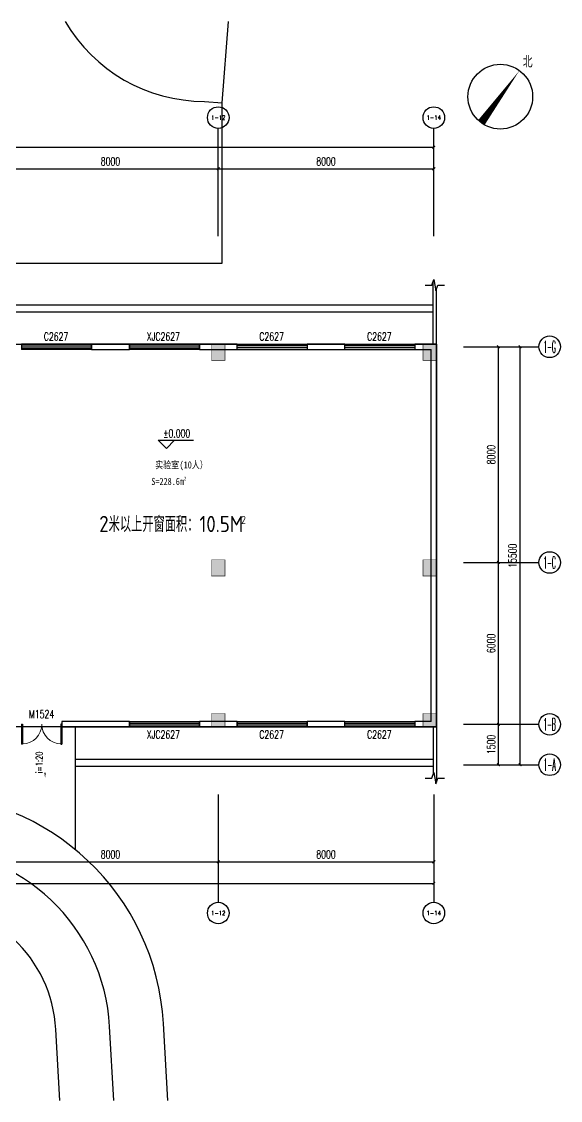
# Model space of a CAD drawing. Extents: x -6243262 to 3079315, y -2914302 to 172723.
# Drawn here: x -6212530 to -6192530, y -693197 to -653188 of the extents above; entities that cross this region are included whole.
import ezdxf
from ezdxf.enums import TextEntityAlignment as Align

# ---------------------------------------------------------------- set-up
doc = ezdxf.new("R2010")
doc.units = 0
doc.header["$LTSCALE"] = 1000
for name, color, linetype in [('0-柱网', 2, 'Continuous'), ('AXIS_TEXT', 7, 'Continuous'), ('WINDOW_TEXT', 7, 'Continuous')]:
    doc.layers.add(name, color=color, linetype=linetype)
doc.styles.add('-宋体', font='', dxfattribs={"width": 0.8})
doc.styles.add('_TCH_AXIS', font='COMPLEX', dxfattribs={"bigfont": 'GBCBIG'})
doc.styles.add('_TCH_DIM', font='SIMPLEX', dxfattribs={"bigfont": 'GBCBIG'})
doc.styles.add('_TCH_DIM_T3', font='SIMPLEX', dxfattribs={"width": 0.705882, "bigfont": 'GBCBIG'})
doc.styles.add('_TCH_WINDOW', font='SIMPLEX', dxfattribs={"height": 3.5, "bigfont": 'GBCBIG'})
doc.styles.add('COMPLEX', font='COMPLEX')
doc.styles.get("Standard").update_dxf_attribs({"font": 'gbenor.shx', "bigfont": 'gbcbig.shx'})
doc.styles.add('宋体', font='', dxfattribs={"width": 0.7})
doc.styles.get('-宋体').set_extended_font_data('SimSun')
doc.styles.get('宋体').set_extended_font_data('SimSun')
doc.dimstyles.new('_TCH_ARCH&&100', dxfattribs={"dimtxt": 297.5, "dimasz": 100, "dimexe": 250, "dimexo": 300, "dimgap": 126.25, "dimtad": 1, "dimdec": 0, "dimzin": 0, "dimdsep": 46, "dimtxsty": '_TCH_DIM_T3', "dimblk": 'ARCHTICK', "dimcen": 0.09, "dimclrt": 7, "dimazin": 2, "dimtfac": 1, "dimtdec": 0, "dimtix": 1, "dimtmove": 2, "dimatfit": 3, "dimfxl": 0, "dimtolj": 1, "dimtzin": 0, "dimarcsym": 0})

# ---------------------------------------------------------------- blocks, each defined once
blk = doc.blocks.new('1#柱网')
at = {"layer": '0-柱网'}
for points in [[(494005, 93967), (494005, 93367), (494505, 93367), (494505, 93967)], [(501855, 93967), (501855, 93367), (502355, 93367), (502355, 93967)], [(509855, 93967), (509855, 93367), (510355, 93367), (510355, 93967)], [(517855, 93967), (517855, 93367), (518355, 93367), (518355, 93967)], [(525855, 93967), (525855, 93367), (526355, 93367), (526355, 93967)], [(533705, 93967), (533705, 93367), (534205, 93367), (534205, 93967)], [(494005, 85967), (494005, 85367), (494505, 85367), (494505, 85967)], [(501855, 85967), (501855, 85367), (502355, 85367), (502355, 85967)], [(509855, 85967), (509855, 85367), (510355, 85367), (510355, 85967)], [(517855, 85967), (517855, 85367), (518355, 85367), (518355, 85967)], [(525855, 85967), (525855, 85367), (526355, 85367), (526355, 85967)], [(533705, 85967), (533705, 85367), (534205, 85367), (534205, 85967)], [(494005, 80267), (494005, 79767), (494405, 79767), (494405, 80267)], [(497005, 80267), (497005, 79767), (497505, 79767), (497505, 80267)], [(501855, 80267), (501855, 79767), (502355, 79767), (502355, 80267)], [(509855, 80267), (509855, 79767), (510355, 79767), (510355, 80267)], [(514705, 80267), (514705, 79767), (515205, 79767), (515205, 80267)], [(518005, 80267), (518005, 79767), (518505, 79767), (518505, 80267)], [(525855, 80267), (525855, 79767), (526355, 79767), (526355, 80267)], [(533705, 80267), (533705, 79767), (534205, 79767), (534205, 80267)]]:
    blk.add_hatch(color=0, dxfattribs=at).paths.add_polyline_path(points)
at = {"layer": '0-柱网', "color": 0, "const_width": 20}
for points in [[(494005, 93967), (494005, 93367), (494505, 93367), (494505, 93967), (494005, 93967)], [(501855, 93967), (501855, 93367), (502355, 93367), (502355, 93967), (501855, 93967)], [(509855, 93967), (509855, 93367), (510355, 93367), (510355, 93967), (509855, 93967)], [(517855, 93967), (517855, 93367), (518355, 93367), (518355, 93967), (517855, 93967)], [(525855, 93967), (525855, 93367), (526355, 93367), (526355, 93967), (525855, 93967)], [(533705, 93967), (533705, 93367), (534205, 93367), (534205, 93967), (533705, 93967)], [(494005, 85967), (494005, 85367), (494505, 85367), (494505, 85967), (494005, 85967)], [(501855, 85967), (501855, 85367), (502355, 85367), (502355, 85967), (501855, 85967)], [(509855, 85967), (509855, 85367), (510355, 85367), (510355, 85967), (509855, 85967)], [(517855, 85967), (517855, 85367), (518355, 85367), (518355, 85967), (517855, 85967)], [(525855, 85967), (525855, 85367), (526355, 85367), (526355, 85967), (525855, 85967)], [(533705, 85967), (533705, 85367), (534205, 85367), (534205, 85967), (533705, 85967)], [(494005, 80267), (494005, 79767), (494405, 79767), (494405, 80267), (494005, 80267)], [(497005, 80267), (497005, 79767), (497505, 79767), (497505, 80267), (497005, 80267)], [(501855, 80267), (501855, 79767), (502355, 79767), (502355, 80267), (501855, 80267)], [(509855, 80267), (509855, 79767), (510355, 79767), (510355, 80267), (509855, 80267)], [(514705, 80267), (514705, 79767), (515205, 79767), (515205, 80267), (514705, 80267)], [(518005, 80267), (518005, 79767), (518505, 79767), (518505, 80267), (518005, 80267)], [(525855, 80267), (525855, 79767), (526355, 79767), (526355, 80267), (525855, 80267)], [(533705, 80267), (533705, 79767), (534205, 79767), (534205, 80267), (533705, 80267)]]:
    blk.add_lwpolyline(points, dxfattribs=at)
blk = doc.blocks.new('_AXISO')
at = {"color": 0}
blk.add_circle((0, 0), 0.5, dxfattribs=at)
at = {"layer": 'AXIS_TEXT', "color": 0, "style": 'COMPLEX', "width": 1.041667}
blk.add_attdef('A', text='', height=0.56, dxfattribs=at).set_placement((-0.25, -0.28), (0.25, -0.28), align=Align.FIT)
blk = doc.blocks.new('_ArchTick')
at = {"color": 0, "linetype": 'ByBlock', "const_width": 0.4}
blk.add_lwpolyline([(-0.5, -0.5), (0.5, 0.5)], dxfattribs=at)
blk = doc.blocks.new('*D1731')
at = {"color": 0, "lineweight": -2, "transparency": 16777216}
for p, q in [((-6195830, -679248), (-6194580, -679248)), ((-6194830, -680748), (-6194830, -679248)), ((-6195830, -680748), (-6194580, -680748))]:
    blk.add_line(p, q, dxfattribs=at)
at = {"layer": 'Defpoints', "color": 0, "transparency": 16777216}
for p in [(-6196130, -679248), (-6194830, -679248), (-6196130, -680748)]:
    blk.add_point(p, dxfattribs=at)
at = {"color": 0, "lineweight": -2, "transparency": 16777216, "xscale": 100, "yscale": 100, "zscale": 100}
for p, rotation in [((-6194830, -679248), 90), ((-6194830, -680748), 270)]:
    blk.add_blockref('_ArchTick', p, dxfattribs=dict(at, rotation=rotation))
at = {"color": 7, "transparency": 16777216, "insert": (-6195105, -679998), "char_height": 297.5, "attachment_point": 5, "rotation": 90, "style": '_TCH_DIM_T3'}
blk.add_mtext('\\A1;1500', dxfattribs=at)
blk = doc.blocks.new('*D1732')
at = {"color": 0, "lineweight": -2, "transparency": 16777216}
for p, q in [((-6195830, -673248), (-6194580, -673248)), ((-6194830, -679248), (-6194830, -673248)), ((-6195830, -679248), (-6194580, -679248))]:
    blk.add_line(p, q, dxfattribs=at)
at = {"layer": 'Defpoints', "color": 0, "transparency": 16777216}
for p in [(-6196130, -673248), (-6194830, -673248), (-6196130, -679248)]:
    blk.add_point(p, dxfattribs=at)
at = {"color": 0, "lineweight": -2, "transparency": 16777216, "xscale": 100, "yscale": 100, "zscale": 100}
for p, rotation in [((-6194830, -673248), 90), ((-6194830, -679248), 270)]:
    blk.add_blockref('_ArchTick', p, dxfattribs=dict(at, rotation=rotation))
at = {"color": 7, "transparency": 16777216, "insert": (-6195105, -676248), "char_height": 297.5, "attachment_point": 5, "rotation": 90, "style": '_TCH_DIM_T3'}
blk.add_mtext('\\A1;6000', dxfattribs=at)
blk = doc.blocks.new('*D1733')
at = {"color": 0, "lineweight": -2, "transparency": 16777216}
for p, q in [((-6195830, -665248), (-6194580, -665248)), ((-6194830, -673248), (-6194830, -665248)), ((-6195830, -673248), (-6194580, -673248))]:
    blk.add_line(p, q, dxfattribs=at)
at = {"layer": 'Defpoints', "color": 0, "transparency": 16777216}
for p in [(-6196130, -665248), (-6194830, -665248), (-6196130, -673248)]:
    blk.add_point(p, dxfattribs=at)
at = {"color": 0, "lineweight": -2, "transparency": 16777216, "xscale": 100, "yscale": 100, "zscale": 100}
for p, rotation in [((-6194830, -665248), 90), ((-6194830, -673248), 270)]:
    blk.add_blockref('_ArchTick', p, dxfattribs=dict(at, rotation=rotation))
at = {"color": 7, "transparency": 16777216, "insert": (-6195105, -669248), "char_height": 297.5, "attachment_point": 5, "rotation": 90, "style": '_TCH_DIM_T3'}
blk.add_mtext('\\A1;8000', dxfattribs=at)
blk = doc.blocks.new('*D1734')
at = {"color": 0, "lineweight": -2, "transparency": 16777216}
for p, q in [((-6195830, -665248), (-6193780, -665248)), ((-6194030, -680748), (-6194030, -665248)), ((-6195830, -680748), (-6193780, -680748))]:
    blk.add_line(p, q, dxfattribs=at)
at = {"layer": 'Defpoints', "color": 0, "transparency": 16777216}
for p in [(-6196130, -665248), (-6194030, -665248), (-6196130, -680748)]:
    blk.add_point(p, dxfattribs=at)
at = {"color": 0, "lineweight": -2, "transparency": 16777216, "xscale": 100, "yscale": 100, "zscale": 100}
for p, rotation in [((-6194030, -665248), 90), ((-6194030, -680748), 270)]:
    blk.add_blockref('_ArchTick', p, dxfattribs=dict(at, rotation=rotation))
at = {"color": 7, "transparency": 16777216, "insert": (-6194305, -672998), "char_height": 297.5, "attachment_point": 5, "rotation": 90, "style": '_TCH_DIM_T3'}
blk.add_mtext('\\A1;15500', dxfattribs=at)
blk = doc.blocks.new('*D1735')
at = {"color": 0, "lineweight": -2, "transparency": 16777216}
for p, q in [((-6205230, -660848), (-6205230, -658398)), ((-6197230, -660848), (-6197230, -658398)), ((-6205230, -658648), (-6197230, -658648))]:
    blk.add_line(p, q, dxfattribs=at)
at = {"layer": 'Defpoints', "color": 0, "transparency": 16777216}
for p in [(-6197230, -658648), (-6205230, -661148), (-6197230, -661148)]:
    blk.add_point(p, dxfattribs=at)
at = {"color": 0, "lineweight": -2, "transparency": 16777216, "xscale": 100, "yscale": 100, "zscale": 100, "rotation": 180}
blk.add_blockref('_ArchTick', (-6205230, -658648), dxfattribs=at)
at = {"color": 0, "lineweight": -2, "transparency": 16777216, "xscale": 100, "yscale": 100, "zscale": 100}
blk.add_blockref('_ArchTick', (-6197230, -658648), dxfattribs=at)
at = {"color": 7, "transparency": 16777216, "insert": (-6201230, -658373), "char_height": 297.5, "attachment_point": 5, "style": '_TCH_DIM_T3'}
blk.add_mtext('\\A1;8000', dxfattribs=at)
blk = doc.blocks.new('*D1736')
at = {"color": 0, "lineweight": -2, "transparency": 16777216}
for p, q in [((-6213230, -660848), (-6213230, -658398)), ((-6205230, -660848), (-6205230, -658398)), ((-6213230, -658648), (-6205230, -658648))]:
    blk.add_line(p, q, dxfattribs=at)
at = {"layer": 'Defpoints', "color": 0, "transparency": 16777216}
for p in [(-6205230, -658648), (-6213230, -661148), (-6205230, -661148)]:
    blk.add_point(p, dxfattribs=at)
at = {"color": 0, "lineweight": -2, "transparency": 16777216, "xscale": 100, "yscale": 100, "zscale": 100, "rotation": 180}
blk.add_blockref('_ArchTick', (-6213230, -658648), dxfattribs=at)
at = {"color": 0, "lineweight": -2, "transparency": 16777216, "xscale": 100, "yscale": 100, "zscale": 100}
blk.add_blockref('_ArchTick', (-6205230, -658648), dxfattribs=at)
at = {"color": 7, "transparency": 16777216, "insert": (-6209230, -658373), "char_height": 297.5, "attachment_point": 5, "style": '_TCH_DIM_T3'}
blk.add_mtext('\\A1;8000', dxfattribs=at)
blk = doc.blocks.new('*D1742')
at = {"color": 0, "lineweight": -2, "transparency": 16777216}
for p, q in [((-6237230, -660848), (-6237230, -657598)), ((-6197230, -660848), (-6197230, -657598)), ((-6237230, -657848), (-6197230, -657848))]:
    blk.add_line(p, q, dxfattribs=at)
at = {"layer": 'Defpoints', "color": 0, "transparency": 16777216}
for p in [(-6197230, -657848), (-6237230, -661148), (-6197230, -661148)]:
    blk.add_point(p, dxfattribs=at)
at = {"color": 0, "lineweight": -2, "transparency": 16777216, "xscale": 100, "yscale": 100, "zscale": 100, "rotation": 180}
blk.add_blockref('_ArchTick', (-6237230, -657848), dxfattribs=at)
at = {"color": 0, "lineweight": -2, "transparency": 16777216, "xscale": 100, "yscale": 100, "zscale": 100}
blk.add_blockref('_ArchTick', (-6197230, -657848), dxfattribs=at)
at = {"color": 7, "transparency": 16777216, "insert": (-6217230, -657573), "char_height": 297.5, "attachment_point": 5, "style": '_TCH_DIM_T3'}
blk.add_mtext('\\A1;40000', dxfattribs=at)
blk = doc.blocks.new('*D1743')
at = {"color": 0, "lineweight": -2, "transparency": 16777216}
for p, q in [((-6205230, -682148), (-6205230, -684598)), ((-6197230, -682148), (-6197230, -684598)), ((-6205230, -684348), (-6197230, -684348))]:
    blk.add_line(p, q, dxfattribs=at)
at = {"layer": 'Defpoints', "color": 0, "transparency": 16777216}
for p in [(-6205230, -681848), (-6197230, -681848), (-6197230, -684348)]:
    blk.add_point(p, dxfattribs=at)
at = {"color": 0, "lineweight": -2, "transparency": 16777216, "xscale": 100, "yscale": 100, "zscale": 100, "rotation": 180}
blk.add_blockref('_ArchTick', (-6205230, -684348), dxfattribs=at)
at = {"color": 0, "lineweight": -2, "transparency": 16777216, "xscale": 100, "yscale": 100, "zscale": 100}
blk.add_blockref('_ArchTick', (-6197230, -684348), dxfattribs=at)
at = {"color": 7, "transparency": 16777216, "insert": (-6201230, -684073), "char_height": 297.5, "attachment_point": 5, "style": '_TCH_DIM_T3'}
blk.add_mtext('\\A1;8000', dxfattribs=at)
blk = doc.blocks.new('*D1744')
at = {"color": 0, "lineweight": -2, "transparency": 16777216}
for p, q in [((-6213230, -682148), (-6213230, -684598)), ((-6205230, -682148), (-6205230, -684598)), ((-6213230, -684348), (-6205230, -684348))]:
    blk.add_line(p, q, dxfattribs=at)
at = {"layer": 'Defpoints', "color": 0, "transparency": 16777216}
for p in [(-6213230, -681848), (-6205230, -681848), (-6205230, -684348)]:
    blk.add_point(p, dxfattribs=at)
at = {"color": 0, "lineweight": -2, "transparency": 16777216, "xscale": 100, "yscale": 100, "zscale": 100, "rotation": 180}
blk.add_blockref('_ArchTick', (-6213230, -684348), dxfattribs=at)
at = {"color": 0, "lineweight": -2, "transparency": 16777216, "xscale": 100, "yscale": 100, "zscale": 100}
blk.add_blockref('_ArchTick', (-6205230, -684348), dxfattribs=at)
at = {"color": 7, "transparency": 16777216, "insert": (-6209230, -684073), "char_height": 297.5, "attachment_point": 5, "style": '_TCH_DIM_T3'}
blk.add_mtext('\\A1;8000', dxfattribs=at)
blk = doc.blocks.new('*D1751')
at = {"color": 0, "lineweight": -2, "transparency": 16777216}
for p, q in [((-6237230, -682148), (-6237230, -685398)), ((-6197230, -682148), (-6197230, -685398)), ((-6237230, -685148), (-6197230, -685148))]:
    blk.add_line(p, q, dxfattribs=at)
at = {"layer": 'Defpoints', "color": 0, "transparency": 16777216}
for p in [(-6237230, -681848), (-6197230, -681848), (-6197230, -685148)]:
    blk.add_point(p, dxfattribs=at)
at = {"color": 0, "lineweight": -2, "transparency": 16777216, "xscale": 100, "yscale": 100, "zscale": 100, "rotation": 180}
blk.add_blockref('_ArchTick', (-6237230, -685148), dxfattribs=at)
at = {"color": 0, "lineweight": -2, "transparency": 16777216, "xscale": 100, "yscale": 100, "zscale": 100}
blk.add_blockref('_ArchTick', (-6197230, -685148), dxfattribs=at)
at = {"color": 7, "transparency": 16777216, "insert": (-6217230, -684873), "char_height": 297.5, "attachment_point": 5, "style": '_TCH_DIM_T3'}
blk.add_mtext('\\A1;40000', dxfattribs=at)
blk = doc.blocks.new('$WINLIB2D$00000001')
at = {"color": 0}
for points in [[(-0.5, 0.5), (-0.5, -0.5)], [(-0.5, 0.5), (0.5, 0.5)], [(0.5, -0.5), (0.5, 0.5)], [(0.5, 0.167), (-0.5, 0.167)], [(0.5, -0.167), (-0.5, -0.167)], [(-0.5, -0.5), (0.5, -0.5)]]:
    blk.add_lwpolyline(points, dxfattribs=at)
blk = doc.blocks.new('$DorLib2D$00000002')
at = {"color": 0}
for p, q in [((-0.5, 0), (-0.5, 0.4875)), ((-0.475, 0.4875), (-0.5, 0.4875)), ((-0.475, 0), (-0.475, 0.4875)), ((0.475, 0), (0.475, 0.4875)), ((0.475, 0.4875), (0.5, 0.4875)), ((0.5, 0), (0.5, 0.4875)), ((-0.5, 0), (-0.475, 0)), ((0.5, 0), (0.475, 0))]:
    blk.add_line(p, q, dxfattribs=at)
at = {"color": 0, "lineweight": 13}
for centre, start, end in [((-0.4875, 0), 0, 88.53072), ((0.4875, 0), 91.46928, 180)]:
    blk.add_arc(centre, 0.4875, start, end, dxfattribs=at)

msp = doc.modelspace()

# ---------------------------------------------------------------- linework, layer by layer
at = {"color": 8}
for p, q in [((-6205229.6, -661148.1), (-6205229.6, -657148.1)), ((-6197229.6, -661148.1), (-6197229.6, -657148.1)), ((-6208529.6, -665148.1), (-6209929.6, -665148.1)), ((-6209929.6, -665148.1), (-6209929.6, -665348.1)), ((-6208529.6, -665348.1), (-6208529.6, -665148.1)), ((-6204529.6, -665148.1), (-6205929.6, -665148.1)), ((-6205929.6, -665148.1), (-6205929.6, -665348.1)), ((-6204529.6, -665348.1), (-6204529.6, -665148.1)), ((-6200529.6, -665148.1), (-6201929.6, -665148.1)), ((-6201929.6, -665148.1), (-6201929.6, -665348.1)), ((-6200529.6, -665348.1), (-6200529.6, -665148.1)), ((-6197129.6, -665148.1), (-6197929.6, -665148.1)), ((-6197929.6, -665148.1), (-6197929.6, -665348.1)), ((-6197129.6, -679348.1), (-6197129.6, -665148.1)), ((-6196129.6, -665248.1), (-6193329.6, -665248.1)), ((-6209929.6, -665348.1), (-6208529.6, -665348.1)), ((-6205929.6, -665348.1), (-6204529.6, -665348.1)), ((-6201929.6, -665348.1), (-6200529.6, -665348.1)), ((-6197929.6, -665348.1), (-6197329.6, -665348.1)), ((-6197329.6, -679148.1), (-6197329.6, -665348.1)), ((-6207155.4, -669014.9), (-6207455.4, -668714.9)), ((-6207455.4, -668714.9), (-6206145.6, -668714.9)), ((-6207155.4, -669014.9), (-6206855.4, -668714.9)), ((-6196129.6, -673248.1), (-6193329.6, -673248.1)), ((-6208529.6, -679148.1), (-6211029.6, -679148.1)), ((-6211029.6, -679148.1), (-6211029.6, -679348.1)), ((-6208529.6, -679348.1), (-6208529.6, -679148.1)), ((-6204529.6, -679148.1), (-6205929.6, -679148.1)), ((-6205929.6, -679148.1), (-6205929.6, -679348.1)), ((-6204529.6, -679348.1), (-6204529.6, -679148.1)), ((-6200529.6, -679148.1), (-6201929.6, -679148.1)), ((-6201929.6, -679148.1), (-6201929.6, -679348.1)), ((-6200529.6, -679348.1), (-6200529.6, -679148.1)), ((-6197329.6, -679148.1), (-6197929.6, -679148.1)), ((-6197929.6, -679148.1), (-6197929.6, -679348.1)), ((-6196129.6, -679248.1), (-6193329.6, -679248.1)), ((-6211029.6, -679348.1), (-6212529.6, -679348.1)), ((-6211029.6, -679348.1), (-6208529.6, -679348.1)), ((-6210529.6, -683899.7), (-6210529.6, -679348.1)), ((-6205929.6, -679348.1), (-6204529.6, -679348.1)), ((-6201929.6, -679348.1), (-6200529.6, -679348.1)), ((-6197929.6, -679348.1), (-6197129.6, -679348.1)), ((-6196129.6, -680748.1), (-6193329.6, -680748.1)), ((-6205229.6, -681848.1), (-6205229.6, -685848.1)), ((-6197229.6, -681848.1), (-6197229.6, -685848.1)), ((-6209107.1, -693197), (-6209260.7, -690456.5)), ((-6207104, -693197), (-6207263.8, -690344.6))]:
    msp.add_line(p, q, dxfattribs=at)
at = {"color": 8, "flags": 128}
for points in [[(-6210915.2, -653188.3, 0.265871), (-6205742.5, -656148.1), (-6205087.3, -656199), (-6204853.4, -653188.3)], [(-6243262.1, -665046, -0.2626626), (-6238126.2, -662148.1), (-6205083.3, -662148.1), (-6205083.3, -656148.1)], [(-6211110.3, -693197), (-6211257.6, -690568.4, 0.397913), (-6216249.7, -685848.1), (-6233068.6, -685848.1, 0.774175), (-6234038.7, -689597.1), (-6227548.3, -693197)]]:
    msp.add_lwpolyline(points, format="xyb", dxfattribs=at)
at = {"color": 8}
for points in [[(-6195470, -656941.5, 300, 0, 0), (-6194051.4, -655005.6, 0, 0, 0)], [(-6211657.1, -680215.6, 0, 0, 0), (-6211657.1, -681245.8, 0, 53.3, 0), (-6211657.1, -681045.8, 0, 0, 0)]]:
    msp.add_lwpolyline(points, format="xyseb", dxfattribs=at)
for points in [[(-6197549.6, -662962.1), (-6197302.1, -662962.1), (-6197225.6, -662752.1), (-6197151.6, -663172.1), (-6197077.1, -662962.1), (-6196829.6, -662962.1)], [(-6197249.6, -665148.1), (-6197249.6, -662817.8)], [(-6197129.6, -665148.1), (-6197129.6, -663110.1)], [(-6212979.6, -663688.1), (-6197249.6, -663688.1)], [(-6212979.6, -663948.1), (-6197249.6, -663948.1)], [(-6197249.6, -679348.1), (-6197249.6, -681103.4)], [(-6197129.6, -679348.1), (-6197129.6, -681395.6)], [(-6197249.6, -680548.1), (-6210529.6, -680548.1)], [(-6197249.6, -680808.1), (-6210529.6, -680808.1)], [(-6197549.6, -681247.7), (-6197302.1, -681247.7), (-6197225.6, -681037.7), (-6197151.6, -681457.7), (-6197077.1, -681247.7), (-6196829.6, -681247.7)]]:
    msp.add_lwpolyline(points, dxfattribs=at)
msp.add_lwpolyline([(-6213229.6, -665148.1), (-6197129.6, -665148.1), (-6197129.6, -679348.1), (-6213229.6, -679348.1)], close=True, dxfattribs=at)
msp.add_circle((-6194760.7, -655973.6), 1200, dxfattribs=at)
for radius in [9000, 7000]:
    msp.add_arc((-6216249.7, -690848.1), radius, 3.20699, 90, dxfattribs=at)

# ---------------------------------------------------------------- block references
ref = msp.add_blockref('_AXISO', (-6205229.6, -656748.1), dxfattribs=dict(at, xscale=800, yscale=800, zscale=800))
ref.add_attrib('A', '1-12', dxfattribs={"layer": 'AXIS_TEXT', "height": 160.91, "style": '_TCH_AXIS'}).set_placement((-6205497.8, -656828.5), (-6204961.4, -656828.5), align=Align.FIT)
ref = msp.add_blockref('_AXISO', (-6197229.6, -656748.1), dxfattribs=dict(at, xscale=800, yscale=800, zscale=800))
ref.add_attrib('A', '1-14', dxfattribs={"layer": 'AXIS_TEXT', "height": 156.8, "style": '_TCH_AXIS'}).set_placement((-6197498.4, -656826.5), (-6196960.8, -656826.5), align=Align.FIT)
ref = msp.add_blockref('$WINLIB2D$00000001', (-6211229.6, -665248.1), dxfattribs=dict(at, xscale=2600, yscale=200, zscale=200, rotation=180))
ref.add_attrib('A', 'C2627', (-6211704.6, -665016.9), dxfattribs={"layer": 'WINDOW_TEXT', "color": 8, "height": 297.5, "style": '_TCH_WINDOW', "width": 0.705882})
ref = msp.add_blockref('$WINLIB2D$00000001', (-6207229.6, -665248.1), dxfattribs=dict(at, xscale=2600, yscale=200, zscale=200, rotation=180))
ref.add_attrib('A', 'XJC2627', (-6207884.6, -665016.9), dxfattribs={"layer": 'WINDOW_TEXT', "color": 8, "height": 297.5, "style": '_TCH_WINDOW', "width": 0.705882})
ref = msp.add_blockref('$WINLIB2D$00000001', (-6203229.6, -665248.1), dxfattribs=dict(at, xscale=-2600, yscale=200, zscale=200, rotation=180))
ref.add_attrib('A', 'C2627', (-6203704.6, -665016.9), dxfattribs={"layer": 'WINDOW_TEXT', "color": 8, "height": 297.5, "style": '_TCH_WINDOW', "width": 0.705882})
ref = msp.add_blockref('$WINLIB2D$00000001', (-6199229.6, -665248.1), dxfattribs=dict(at, xscale=-2600, yscale=200, zscale=200, rotation=180))
ref.add_attrib('A', 'C2627', (-6199704.6, -665016.9), dxfattribs={"layer": 'WINDOW_TEXT', "color": 8, "height": 297.5, "style": '_TCH_WINDOW', "width": 0.705882})
ref = msp.add_blockref('_AXISO', (-6192929.6, -665248.1), dxfattribs=dict(at, xscale=800, yscale=800, zscale=800))
ref.add_attrib('A', '1-G', dxfattribs={"layer": 'AXIS_TEXT', "color": 8, "height": 452.55, "style": '_TCH_AXIS', "width": 0.355932}).set_placement((-6193155.8, -665474.4), (-6192703.3, -665474.4), align=Align.FIT)
msp.add_blockref('1#柱网', (-6731334.6, -759115.3), dxfattribs=at)
ref = msp.add_blockref('_AXISO', (-6192929.6, -673248.1), dxfattribs=dict(at, xscale=800, yscale=800, zscale=800))
ref.add_attrib('A', '1-C', dxfattribs={"layer": 'AXIS_TEXT', "color": 8, "height": 452.55, "style": '_TCH_AXIS', "width": 0.375}).set_placement((-6193155.8, -673474.4), (-6192703.3, -673474.4), align=Align.FIT)
ref = msp.add_blockref('$DorLib2D$00000002', (-6211779.6, -679248.1), dxfattribs=dict(at, xscale=-1500, yscale=1500, zscale=200, rotation=180))
ref.add_attrib('A', 'M1524', (-6212254.6, -679016.9), dxfattribs={"layer": 'WINDOW_TEXT', "color": 8, "height": 297.5, "style": '_TCH_WINDOW', "width": 0.705882})
ref = msp.add_blockref('_AXISO', (-6192929.6, -679248.1), dxfattribs=dict(at, xscale=800, yscale=800, zscale=800))
ref.add_attrib('A', '1-B', dxfattribs={"layer": 'AXIS_TEXT', "color": 8, "height": 452.55, "style": '_TCH_AXIS', "width": 0.362069}).set_placement((-6193155.8, -679474.4), (-6192703.3, -679474.4), align=Align.FIT)
ref = msp.add_blockref('$WINLIB2D$00000001', (-6207229.6, -679248.1), dxfattribs=dict(at, xscale=-2600, yscale=-200, zscale=200, rotation=180))
ref.add_attrib('A', 'XJC2627', (-6207884.6, -679776.7), dxfattribs={"layer": 'WINDOW_TEXT', "color": 8, "height": 297.5, "style": '_TCH_WINDOW', "width": 0.705882})
ref = msp.add_blockref('$WINLIB2D$00000001', (-6203229.6, -679248.1), dxfattribs=dict(at, xscale=-2600, yscale=-200, zscale=200, rotation=180))
ref.add_attrib('A', 'C2627', (-6203704.6, -679776.7), dxfattribs={"layer": 'WINDOW_TEXT', "color": 8, "height": 297.5, "style": '_TCH_WINDOW', "width": 0.705882})
ref = msp.add_blockref('$WINLIB2D$00000001', (-6199229.6, -679248.1), dxfattribs=dict(at, xscale=-2600, yscale=200, zscale=200, rotation=180))
ref.add_attrib('A', 'C2627', (-6199704.6, -679776.7), dxfattribs={"layer": 'WINDOW_TEXT', "color": 8, "height": 297.5, "style": '_TCH_WINDOW', "width": 0.705882})
ref = msp.add_blockref('_AXISO', (-6192929.6, -680748.1), dxfattribs=dict(at, xscale=800, yscale=800, zscale=800))
ref.add_attrib('A', '1-A', dxfattribs={"layer": 'AXIS_TEXT', "color": 8, "height": 452.55, "style": '_TCH_AXIS', "width": 0.355932}).set_placement((-6193155.8, -680974.4), (-6192703.3, -680974.4), align=Align.FIT)
ref = msp.add_blockref('_AXISO', (-6205229.6, -686248.1), dxfattribs=dict(at, xscale=800, yscale=800, zscale=800))
ref.add_attrib('A', '1-12', dxfattribs={"layer": 'AXIS_TEXT', "height": 160.91, "style": '_TCH_AXIS'}).set_placement((-6205497.8, -686328.5), (-6204961.4, -686328.5), align=Align.FIT)
ref = msp.add_blockref('_AXISO', (-6197229.6, -686248.1), dxfattribs=dict(at, xscale=800, yscale=800, zscale=800))
ref.add_attrib('A', '1-14', dxfattribs={"layer": 'AXIS_TEXT', "height": 156.8, "style": '_TCH_AXIS'}).set_placement((-6197498.4, -686326.5), (-6196960.8, -686326.5), align=Align.FIT)

# ---------------------------------------------------------------- texts
for s, height, style, width, p in [('北', 377.6, '宋体', 0.7, (-6193925, -654852.3)), ('实验室', 264.35, '-宋体', 0.8, (-6207572.3, -669760.6)), ('(10', 264.35, '-宋体', 0.8, (-6206665, -669760.6)), ('人）', 264.35, '-宋体', 0.8, (-6206211.3, -669760.6)), ('S=228.6m', 264.35, '-宋体', 0.8, (-6207711.9, -670374.7)), ('2', 132.2, '-宋体', 0.8, (-6206502.2, -670199.7))]:
    msp.add_text(s, height=height, dxfattribs=dict(at, style=style, width=width)).set_placement(p)
at = {"color": 7, "style": '_TCH_DIM', "width": 0.705882}
msp.add_text('%%P0.000', height=297.5, dxfattribs=at).set_placement((-6207275.6, -668609.9))
at = {"color": 8}
for s, height, p in [('2', 600, (-6209648.8, -672119.6)), ('米以上开窗面积：', 578.72, (-6209298.8, -672119.6)), ('10.5M', 600, (-6205928.6, -672119.6)), ('2', 300, (-6204378.6, -671819.6))]:
    msp.add_text(s, height=height, dxfattribs=at).set_placement(p)
at = {"color": 7, "style": '_TCH_DIM', "width": 0.705882}
msp.add_text('i=1:20', height=255, rotation=90, dxfattribs=at).set_placement((-6211747.1, -681064.2))

# ---------------------------------------------------------------- dimensions: what is measured, and where the dimension line sits
at = {"color": 8}
for p1, p2, distance, picture, middle in [((-6237229.6, -661148.1), (-6197229.6, -661148.1), 3300, '*D1742', (-6217229.6, -657573.1)), ((-6213229.6, -661148.1), (-6205229.6, -661148.1), 2500, '*D1736', (-6209229.6, -658373.1)), ((-6205229.6, -661148.1), (-6197229.6, -661148.1), 2500, '*D1735', (-6201229.6, -658373.1)), ((-6196129.6, -673248.1), (-6196129.6, -665248.1), -1300, '*D1733', (-6195104.6, -669248.1)), ((-6196129.6, -680748.1), (-6196129.6, -665248.1), -2100, '*D1734', (-6194304.6, -672998.1)), ((-6196129.6, -679248.1), (-6196129.6, -673248.1), -1300, '*D1732', (-6195104.6, -676248.1)), ((-6196129.6, -680748.1), (-6196129.6, -679248.1), -1300, '*D1731', (-6195104.6, -679998.1)), ((-6237229.6, -681848.1), (-6197229.6, -681848.1), -3300, '*D1751', (-6217229.6, -684873.1)), ((-6213229.6, -681848.1), (-6205229.6, -681848.1), -2500, '*D1744', (-6209229.6, -684073.1)), ((-6205229.6, -681848.1), (-6197229.6, -681848.1), -2500, '*D1743', (-6201229.6, -684073.1))]:
    dim = msp.add_aligned_dim(p1=p1, p2=p2, distance=distance, dimstyle='_TCH_ARCH&&100', dxfattribs=at)
    dim.commit()
    dim.dimension.update_dxf_attribs({"geometry": picture, "text_midpoint": middle})

doc.saveas('drawing.dxf')
